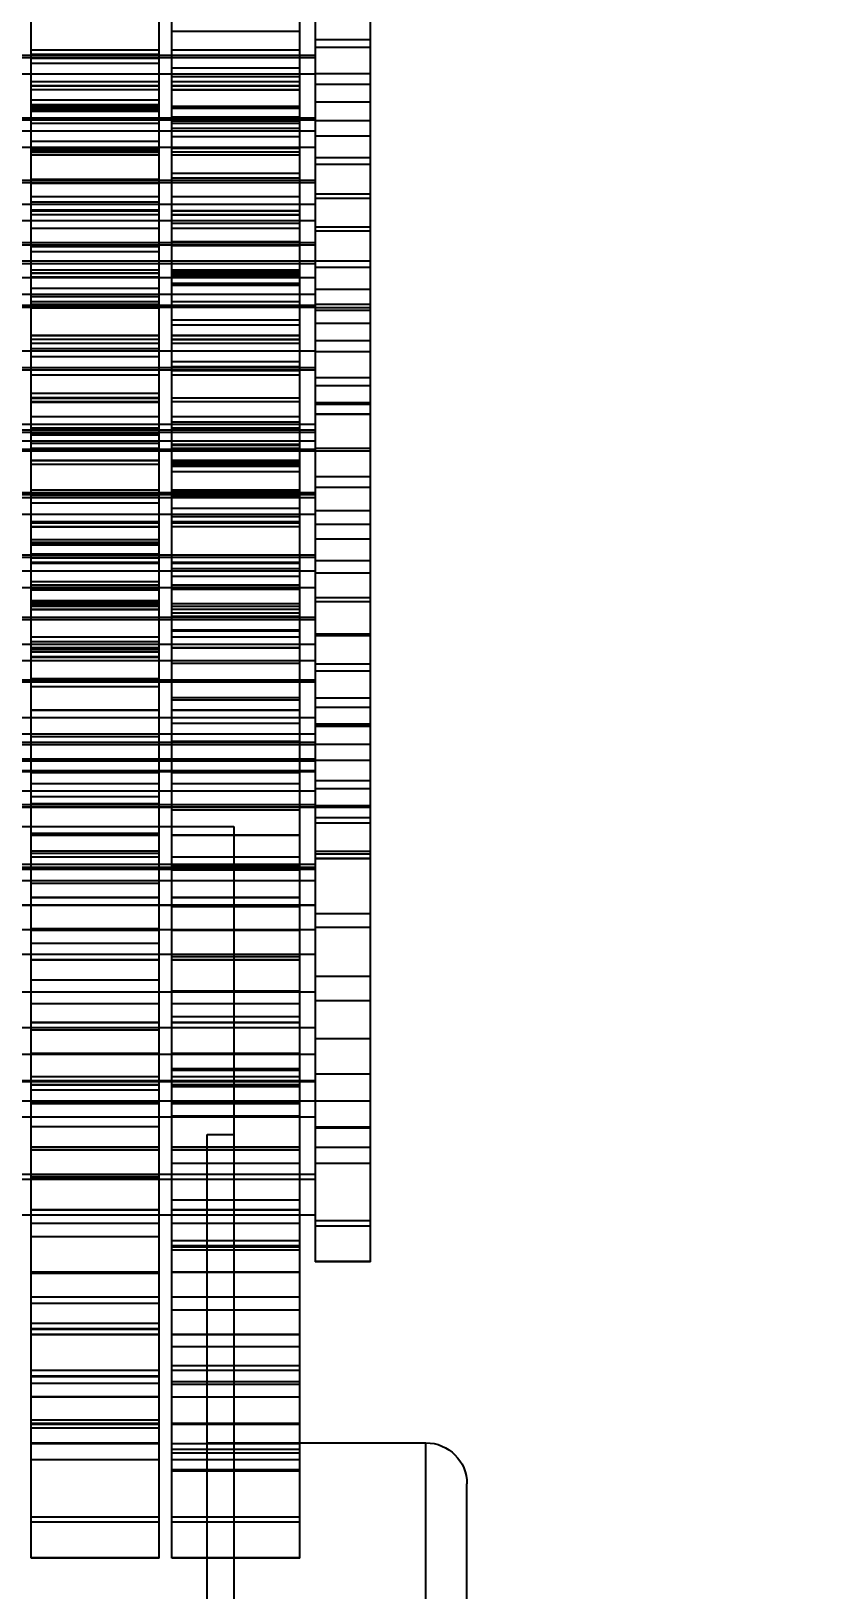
# Model space of a CAD drawing. Header units: metres. Extents: x 0 to 63075, y 0 to 44550.
# Drawn here: x 37054 to 37063.44, y 17355.04 to 17373.58 of the extents above; entities that cross this region are included whole.
import ezdxf

# ---------------------------------------------------------------- set-up
doc = ezdxf.new("R2010")
doc.units = ezdxf.units.M
doc.header["$LTSCALE"] = 75
doc.linetypes.add('HIDDEN2', pattern=[4.7625, 3.175, -1.5875])
doc.layers.add('SDM', color=7, linetype='Continuous')
doc.layers.add('ST1', color=7, linetype='HIDDEN2')
doc.styles.add('ROMANS', font='ROMANS.SHX')
doc.dimstyles.new('75___1-75', dxfattribs={"dimscale": 75, "dimtxt": 2.5, "dimasz": 2, "dimexe": 1.5, "dimexo": 1, "dimgap": 0.5, "dimtad": 1, "dimdec": 0, "dimzin": 12, "dimtxsty": 'ROMANS', "dimcen": 0, "dimclrd": 256, "dimclre": 256, "dimclrt": 3, "dimazin": 3, "dimtfac": 1, "dimtdec": 0, "dimtmove": 0, "dimatfit": 0, "dimfxl": 1, "dimlwd": -1, "dimlwe": -1, "dimarcsym": 0})

# ---------------------------------------------------------------- blocks, each defined once
blk = doc.blocks.new('*D34')
at = {"layer": 'Defpoints', "color": 0, "transparency": 16777216}
for p in [(33418.742, 17728.439), (37150.032, 17728.439), (37007.795, 17285.374)]:
    blk.add_point(p, dxfattribs=at)
at = {"layer": 'SDM', "transparency": 16777216}
for p, q in [((33418.742, 17878.439), (33418.742, 18585.582)), ((37075.032, 17728.439), (33306.242, 17728.439)), ((33418.742, 17285.374), (33418.742, 17728.439)), ((36932.795, 17285.374), (33306.242, 17285.374)), ((33418.742, 17135.374), (33418.742, 16985.374))]:
    blk.add_line(p, q, dxfattribs=at)
for points in [[(33393.742, 17878.439), (33443.742, 17878.439), (33418.742, 17728.439)], [(33393.742, 17135.374), (33443.742, 17135.374), (33418.742, 17285.374)]]:
    blk.add_solid(points, dxfattribs=at)
at = {"layer": 'SDM', "color": 3, "transparency": 16777216, "insert": (33287.492, 18307.01), "char_height": 187.5, "attachment_point": 5, "rotation": 90, "style": 'ROMANS'}
blk.add_mtext('443', dxfattribs=at)
blk = doc.blocks.new('A$C542b401d')
at = {"layer": 'ST1'}
for p, q in [((295.843, 1430.542), (295.843, 1434.456)), ((297.363, 1430.542), (297.363, 1434.456)), ((297.515, 1426.601), (297.515, 1434.466)), ((299.035, 1426.601), (299.035, 1434.466)), ((295, 1430.122), (295, 1433.999)), ((295.658, 1433.999), (295.658, 1430.122)), ((295, 1433.34), (295.658, 1433.34)), ((295.843, 1433.436), (297.363, 1433.436)), ((295, 1433.247), (295.658, 1433.247)), ((295.658, 1433.151), (310.157, 1433.151)), ((295.843, 1433.214), (297.363, 1433.214)), ((295.843, 1433.151), (297.363, 1433.151)), ((297.515, 1433.214), (299.035, 1433.214)), ((297.515, 1433.163), (299.035, 1433.163)), ((297.515, 1433.155), (299.035, 1433.155)), ((297.515, 1433.151), (299.035, 1433.151)), ((310.157, 1433.13), (295.658, 1433.13)), ((310.157, 1433.128), (295.658, 1433.128)), ((297.363, 1433.13), (295.843, 1433.13)), ((297.363, 1433.128), (295.843, 1433.128)), ((295.843, 1433), (297.363, 1433)), ((299.035, 1433.13), (297.515, 1433.13)), ((299.035, 1433.128), (297.515, 1433.128)), ((297.515, 1433.116), (299.035, 1433.116)), ((297.515, 1433.059), (299.035, 1433.059)), ((295.658, 1432.939), (295, 1432.939)), ((295.658, 1432.812), (295, 1432.812)), ((295.658, 1432.929), (310.157, 1432.929)), ((295.843, 1432.929), (297.363, 1432.929)), ((297.363, 1432.904), (295.843, 1432.904)), ((297.363, 1432.845), (295.843, 1432.845)), ((295.843, 1432.792), (297.363, 1432.792)), ((295.843, 1432.788), (297.363, 1432.788)), ((297.515, 1432.929), (299.035, 1432.929)), ((299.035, 1432.845), (297.515, 1432.845)), ((299.035, 1432.796), (297.515, 1432.796)), ((297.515, 1432.788), (299.035, 1432.788)), ((295, 1432.597), (295.658, 1432.597)), ((297.363, 1432.748), (295.843, 1432.748)), ((295.843, 1432.741), (297.363, 1432.741)), ((299.035, 1432.748), (297.515, 1432.748)), ((297.515, 1432.744), (299.035, 1432.744)), ((297.515, 1432.623), (299.035, 1432.623)), ((295.658, 1432.408), (310.157, 1432.408)), ((297.363, 1432.548), (295.843, 1432.548)), ((297.363, 1432.526), (295.843, 1432.526)), ((295.843, 1432.421), (297.363, 1432.421)), ((295.843, 1432.408), (297.363, 1432.408)), ((297.515, 1432.564), (299.035, 1432.564)), ((299.035, 1432.548), (297.515, 1432.548)), ((297.515, 1432.529), (299.035, 1432.529)), ((299.035, 1432.526), (297.515, 1432.526)), ((297.515, 1432.509), (299.035, 1432.509)), ((297.515, 1432.507), (299.035, 1432.507)), ((297.515, 1432.487), (299.035, 1432.487)), ((297.515, 1432.408), (299.035, 1432.408)), ((295, 1432.375), (295.658, 1432.375)), ((310.157, 1432.386), (295.658, 1432.386)), ((310.157, 1432.258), (295.658, 1432.258)), ((297.363, 1432.386), (295.843, 1432.386)), ((295.843, 1432.373), (297.363, 1432.373)), ((295.843, 1432.342), (297.363, 1432.342)), ((295.843, 1432.283), (297.363, 1432.283)), ((297.363, 1432.258), (295.843, 1432.258)), ((299.035, 1432.386), (297.515, 1432.386)), ((297.515, 1432.342), (299.035, 1432.342)), ((299.035, 1432.258), (297.515, 1432.258)), ((295.658, 1432.197), (295, 1432.197)), ((295.658, 1432.057), (310.157, 1432.057)), ((295.843, 1432.187), (297.363, 1432.187)), ((295.843, 1432.057), (297.363, 1432.057)), ((297.363, 1432.053), (295.843, 1432.053)), ((295.843, 1432.046), (297.363, 1432.046)), ((297.515, 1432.128), (299.035, 1432.128)), ((297.515, 1432.057), (299.035, 1432.057)), ((297.515, 1432.05), (299.035, 1432.05)), ((297.515, 1432.046), (299.035, 1432.046)), ((295.658, 1431.94), (295, 1431.94)), ((295, 1431.855), (295.658, 1431.855)), ((297.363, 1432.006), (295.843, 1432.006)), ((295.843, 1432.002), (297.363, 1432.002)), ((297.363, 1431.973), (295.843, 1431.973)), ((299.035, 1432.032), (297.515, 1432.032)), ((299.035, 1432.006), (297.515, 1432.006)), ((297.515, 1431.998), (299.035, 1431.998)), ((299.035, 1431.973), (297.515, 1431.973)), ((295.658, 1431.666), (310.157, 1431.666)), ((295.843, 1431.751), (297.363, 1431.751)), ((295.843, 1431.692), (297.363, 1431.692)), ((295.843, 1431.666), (297.363, 1431.666)), ((297.515, 1431.678), (299.035, 1431.678)), ((297.515, 1431.666), (299.035, 1431.666)), ((295, 1431.503), (295.658, 1431.503)), ((310.157, 1431.643), (295.658, 1431.643)), ((297.363, 1431.643), (295.843, 1431.643)), ((299.035, 1431.643), (297.515, 1431.643)), ((297.515, 1431.631), (299.035, 1431.631)), ((295.658, 1431.454), (295, 1431.454)), ((310.157, 1431.386), (295.658, 1431.386)), ((295.843, 1431.47), (297.363, 1431.47)), ((297.363, 1431.386), (295.843, 1431.386)), ((295.843, 1431.307), (297.363, 1431.307)), ((295.843, 1431.303), (297.363, 1431.303)), ((297.515, 1431.47), (299.035, 1431.47)), ((297.515, 1431.41), (299.035, 1431.41)), ((299.035, 1431.386), (297.515, 1431.386)), ((297.515, 1431.315), (299.035, 1431.315)), ((299.035, 1431.311), (297.515, 1431.311)), ((297.515, 1431.303), (299.035, 1431.303)), ((295, 1431.112), (295.658, 1431.112)), ((295.658, 1431.185), (310.157, 1431.185)), ((297.363, 1431.263), (295.843, 1431.263)), ((295.843, 1431.256), (297.363, 1431.256)), ((295.843, 1431.255), (297.363, 1431.255)), ((295.843, 1431.185), (297.363, 1431.185)), ((297.363, 1431.16), (295.843, 1431.16)), ((299.035, 1431.263), (297.515, 1431.263)), ((297.515, 1431.259), (299.035, 1431.259)), ((297.515, 1431.185), (299.035, 1431.185)), ((295.658, 1431.068), (295, 1431.068)), ((295.658, 1430.923), (310.157, 1430.923)), ((297.363, 1431.101), (295.843, 1431.101)), ((295.843, 1430.936), (297.363, 1430.936)), ((295.843, 1430.923), (297.363, 1430.923)), ((299.035, 1431.101), (297.515, 1431.101)), ((297.515, 1430.923), (299.035, 1430.923)), ((310.157, 1430.901), (295.658, 1430.901)), ((297.363, 1430.901), (295.843, 1430.901)), ((295.843, 1430.888), (297.363, 1430.888)), ((299.035, 1430.901), (297.515, 1430.901)), ((297.515, 1430.879), (299.035, 1430.879)), ((297.515, 1430.819), (299.035, 1430.819)), ((295.658, 1430.712), (295, 1430.712)), ((295, 1430.631), (295.658, 1430.631)), ((295.658, 1430.706), (310.157, 1430.706)), ((295.658, 1430.676), (310.157, 1430.676)), ((295.843, 1430.706), (297.363, 1430.706)), ((295.843, 1430.676), (297.363, 1430.676)), ((295.843, 1430.598), (297.363, 1430.598)), ((295.843, 1430.577), (297.363, 1430.577)), ((297.363, 1430.568), (295.843, 1430.568)), ((295.843, 1430.561), (297.363, 1430.561)), ((297.515, 1430.706), (299.035, 1430.706)), ((297.515, 1430.676), (299.035, 1430.676)), ((297.515, 1430.598), (299.035, 1430.598)), ((297.515, 1430.565), (299.035, 1430.565)), ((297.515, 1430.561), (299.035, 1430.561)), ((295, 1430.37), (295.658, 1430.37)), ((310.157, 1430.514), (295.658, 1430.514)), ((295.843, 1430.542), (297.363, 1430.542)), ((295.843, 1426.601), (295.843, 1430.542)), ((295.843, 1430.538), (297.363, 1430.538)), ((297.363, 1430.521), (295.843, 1430.521)), ((295.843, 1430.517), (297.363, 1430.517)), ((297.363, 1430.514), (295.843, 1430.514)), ((295.843, 1430.443), (297.363, 1430.443)), ((295.843, 1430.437), (297.363, 1430.437)), ((295.843, 1430.419), (297.363, 1430.419)), ((297.363, 1426.601), (297.363, 1430.542)), ((299.035, 1430.521), (297.515, 1430.521)), ((299.035, 1430.514), (297.515, 1430.514)), ((297.515, 1430.513), (299.035, 1430.513)), ((297.515, 1430.383), (299.035, 1430.383)), ((295.658, 1430.195), (295, 1430.195)), ((295.658, 1430.312), (310.157, 1430.312)), ((295.658, 1430.181), (310.157, 1430.181)), ((295.843, 1430.312), (297.363, 1430.312)), ((297.363, 1430.228), (295.843, 1430.228)), ((295.843, 1430.181), (297.363, 1430.181)), ((297.515, 1430.312), (299.035, 1430.312)), ((299.035, 1430.288), (297.515, 1430.288)), ((299.035, 1430.228), (297.515, 1430.228)), ((297.515, 1430.193), (299.035, 1430.193)), ((297.515, 1430.181), (299.035, 1430.181)), ((295, 1430.153), (295.658, 1430.153)), ((295, 1429.323), (295, 1430.122)), ((295, 1430.122), (295.658, 1430.122)), ((310.157, 1430.158), (295.658, 1430.158)), ((295.658, 1430.122), (295.658, 1429.323)), ((297.363, 1430.158), (295.843, 1430.158)), ((295.843, 1430.007), (297.363, 1430.007)), ((299.035, 1430.158), (297.515, 1430.158)), ((297.515, 1430.146), (299.035, 1430.146)), ((295.658, 1429.969), (295, 1429.969)), ((295.843, 1429.947), (297.363, 1429.947)), ((295.843, 1429.822), (297.363, 1429.822)), ((295.843, 1429.818), (297.363, 1429.818)), ((299.035, 1429.826), (297.515, 1429.826)), ((297.515, 1429.818), (299.035, 1429.818)), ((295, 1429.759), (295.658, 1429.759)), ((295, 1429.627), (295.658, 1429.627)), ((310.157, 1429.642), (295.658, 1429.642)), ((297.363, 1429.778), (295.843, 1429.778)), ((295.843, 1429.771), (297.363, 1429.771)), ((295.843, 1429.726), (297.363, 1429.726)), ((297.363, 1429.642), (295.843, 1429.642)), ((299.035, 1429.778), (297.515, 1429.778)), ((297.515, 1429.774), (299.035, 1429.774)), ((297.515, 1429.726), (299.035, 1429.726)), ((297.515, 1429.666), (299.035, 1429.666)), ((299.035, 1429.642), (297.515, 1429.642)), ((295.658, 1429.44), (310.157, 1429.44)), ((295.658, 1429.438), (310.157, 1429.438)), ((295.843, 1429.511), (297.363, 1429.511)), ((295.843, 1429.451), (297.363, 1429.451)), ((295.843, 1429.44), (297.363, 1429.44)), ((295.843, 1429.438), (297.363, 1429.438)), ((297.515, 1429.571), (299.035, 1429.571)), ((297.515, 1429.44), (299.035, 1429.44)), ((297.515, 1429.438), (299.035, 1429.438)), ((295, 1429.005), (295, 1429.323)), ((295.658, 1429.323), (295, 1429.323)), ((310.157, 1429.416), (295.658, 1429.416)), ((295.658, 1429.323), (295.658, 1429.005)), ((297.363, 1429.416), (295.843, 1429.416)), ((297.363, 1429.416), (295.843, 1429.416)), ((295.843, 1429.403), (297.363, 1429.403)), ((297.363, 1429.356), (295.843, 1429.356)), ((299.035, 1429.416), (297.515, 1429.416)), ((299.035, 1429.356), (297.515, 1429.356)), ((295.658, 1429.227), (295, 1429.227)), ((297.363, 1429.083), (295.843, 1429.083)), ((295.843, 1429.076), (297.363, 1429.076)), ((297.515, 1429.135), (299.035, 1429.135)), ((297.515, 1429.08), (299.035, 1429.08)), ((297.515, 1429.076), (299.035, 1429.076)), ((297.515, 1429.075), (299.035, 1429.075)), ((295.658, 1429.026), (295, 1429.026)), ((295, 1427.326), (295, 1429.005)), ((295.658, 1429.005), (295, 1429.005)), ((295, 1428.887), (295.658, 1428.887)), ((295, 1428.885), (295.658, 1428.885)), ((295.658, 1429.005), (295.658, 1427.326)), ((297.363, 1429.036), (295.843, 1429.036)), ((295.843, 1429.032), (297.363, 1429.032)), ((299.035, 1429.036), (297.515, 1429.036)), ((297.515, 1429.028), (299.035, 1429.028)), ((310.157, 1428.77), (295.658, 1428.77)), ((295.843, 1428.854), (297.363, 1428.854)), ((295.843, 1428.794), (297.363, 1428.794)), ((297.363, 1428.77), (295.843, 1428.77)), ((297.363, 1428.726), (295.843, 1428.726)), ((297.363, 1428.714), (295.843, 1428.714)), ((295.843, 1428.699), (297.363, 1428.699)), ((297.515, 1428.854), (299.035, 1428.854)), ((299.035, 1428.77), (297.515, 1428.77)), ((299.035, 1428.726), (297.515, 1428.726)), ((299.035, 1428.714), (297.515, 1428.714)), ((297.515, 1428.708), (299.035, 1428.708)), ((295.658, 1428.696), (310.157, 1428.696)), ((310.157, 1428.673), (295.658, 1428.673)), ((295.658, 1428.568), (310.157, 1428.568)), ((295.843, 1428.696), (297.363, 1428.696)), ((297.363, 1428.673), (295.843, 1428.673)), ((295.843, 1428.568), (297.363, 1428.568)), ((295.843, 1428.526), (297.363, 1428.526)), ((295.843, 1428.513), (297.363, 1428.513)), ((297.515, 1428.696), (299.035, 1428.696)), ((299.035, 1428.673), (297.515, 1428.673)), ((297.515, 1428.661), (299.035, 1428.661)), ((297.515, 1428.639), (299.035, 1428.639)), ((297.515, 1428.568), (299.035, 1428.568)), ((299.035, 1428.544), (297.515, 1428.544)), ((295.658, 1428.484), (295, 1428.484)), ((295.658, 1428.451), (295, 1428.451)), ((310.157, 1428.473), (295.658, 1428.473)), ((310.157, 1428.451), (295.658, 1428.451)), ((297.363, 1428.484), (295.843, 1428.484)), ((297.363, 1428.473), (295.843, 1428.473)), ((297.363, 1428.451), (295.843, 1428.451)), ((295.843, 1428.337), (297.363, 1428.337)), ((295.843, 1428.333), (297.363, 1428.333)), ((295.843, 1428.326), (297.363, 1428.326)), ((299.035, 1428.484), (297.515, 1428.484)), ((299.035, 1428.473), (297.515, 1428.473)), ((299.035, 1428.451), (297.515, 1428.451)), ((299.035, 1428.341), (297.515, 1428.341)), ((297.515, 1428.333), (299.035, 1428.333)), ((295, 1428.142), (295.658, 1428.142)), ((295.843, 1428.312), (297.363, 1428.312)), ((297.363, 1428.293), (295.843, 1428.293)), ((295.843, 1428.286), (297.363, 1428.286)), ((295.843, 1428.263), (297.363, 1428.263)), ((295.843, 1428.203), (297.363, 1428.203)), ((299.035, 1428.293), (297.515, 1428.293)), ((297.515, 1428.289), (299.035, 1428.289)), ((295, 1428.015), (295.658, 1428.015)), ((295.843, 1427.982), (297.363, 1427.982)), ((295.843, 1427.966), (297.363, 1427.966)), ((297.515, 1427.982), (299.035, 1427.982)), ((295.658, 1427.953), (310.157, 1427.953)), ((310.157, 1427.931), (295.658, 1427.931)), ((310.157, 1427.898), (295.658, 1427.898)), ((295.843, 1427.953), (297.363, 1427.953)), ((297.363, 1427.931), (295.843, 1427.931)), ((295.843, 1427.918), (297.363, 1427.918)), ((297.363, 1427.898), (295.843, 1427.898)), ((297.515, 1427.953), (299.035, 1427.953)), ((299.035, 1427.931), (297.515, 1427.931)), ((297.515, 1427.922), (299.035, 1427.922)), ((299.035, 1427.898), (297.515, 1427.898)), ((297.515, 1427.827), (299.035, 1427.827)), ((295.658, 1427.742), (295, 1427.742)), ((295.658, 1427.696), (310.157, 1427.696)), ((295.843, 1427.767), (297.363, 1427.767)), ((295.843, 1427.696), (297.363, 1427.696)), ((297.363, 1427.672), (295.843, 1427.672)), ((297.363, 1427.612), (295.843, 1427.612)), ((297.363, 1427.598), (295.843, 1427.598)), ((295.843, 1427.591), (297.363, 1427.591)), ((297.515, 1427.696), (299.035, 1427.696)), ((299.035, 1427.612), (297.515, 1427.612)), ((297.515, 1427.595), (299.035, 1427.595)), ((297.515, 1427.591), (299.035, 1427.591)), ((295.658, 1427.579), (295, 1427.579)), ((295, 1427.4), (295.658, 1427.4)), ((297.363, 1427.551), (295.843, 1427.551)), ((295.843, 1427.547), (297.363, 1427.547)), ((299.035, 1427.551), (297.515, 1427.551)), ((297.515, 1427.543), (299.035, 1427.543)), ((295, 1424.208), (295, 1427.326)), ((295.658, 1427.326), (295.658, 1424.208)), ((297.515, 1427.391), (299.035, 1427.391)), ((297.515, 1427.363), (299.035, 1427.363)), ((297.515, 1427.354), (299.035, 1427.354)), ((297.515, 1427.331), (299.035, 1427.331)), ((297.515, 1427.223), (299.035, 1427.223)), ((295, 1427.143), (295.658, 1427.143)), ((295.658, 1427.211), (310.157, 1427.211)), ((310.157, 1427.188), (295.658, 1427.188)), ((295.843, 1427.211), (297.363, 1427.211)), ((297.363, 1427.188), (295.843, 1427.188)), ((297.363, 1427.127), (295.843, 1427.127)), ((297.363, 1427.125), (295.843, 1427.125)), ((295.843, 1427.11), (297.363, 1427.11)), ((295.843, 1427.05), (297.363, 1427.05)), ((297.515, 1427.211), (299.035, 1427.211)), ((299.035, 1427.188), (297.515, 1427.188)), ((297.515, 1427.176), (299.035, 1427.176)), ((299.035, 1427.127), (297.515, 1427.127)), ((299.035, 1427.125), (297.515, 1427.125)), ((297.515, 1427.11), (299.035, 1427.11)), ((295.658, 1426.999), (295, 1426.999)), ((310.157, 1427.026), (295.658, 1427.026)), ((297.363, 1427.026), (295.843, 1427.026)), ((295.843, 1426.955), (297.363, 1426.955)), ((295.843, 1426.852), (297.363, 1426.852)), ((295.843, 1426.848), (297.363, 1426.848)), ((299.035, 1427.026), (297.515, 1427.026)), ((297.515, 1426.895), (299.035, 1426.895)), ((299.035, 1426.856), (297.515, 1426.856)), ((297.515, 1426.848), (299.035, 1426.848)), ((295.658, 1426.707), (295, 1426.707)), ((295.658, 1426.824), (310.157, 1426.824)), ((295.843, 1426.824), (297.363, 1426.824)), ((295.843, 1426.801), (297.363, 1426.801)), ((297.515, 1426.824), (299.035, 1426.824)), ((297.515, 1426.804), (299.035, 1426.804)), ((299.035, 1426.8), (297.515, 1426.8)), ((299.035, 1426.67), (297.515, 1426.67)), ((295, 1426.657), (295.658, 1426.657)), ((295.843, 1426.631), (297.363, 1426.631)), ((295.843, 1420.686), (295.843, 1426.601)), ((295.843, 1426.601), (297.363, 1426.601)), ((295.843, 1426.563), (297.363, 1426.563)), ((295.843, 1426.519), (297.363, 1426.519)), ((295.843, 1426.519), (297.363, 1426.519)), ((295.843, 1426.481), (297.363, 1426.481)), ((297.363, 1420.686), (297.363, 1426.601)), ((297.515, 1426.651), (299.035, 1426.651)), ((299.035, 1426.64), (297.515, 1426.64)), ((297.515, 1426.631), (299.035, 1426.631)), ((297.515, 1426.621), (299.035, 1426.621)), ((297.515, 1423.663), (297.515, 1426.601)), ((297.515, 1426.601), (299.035, 1426.601)), ((297.515, 1426.563), (299.035, 1426.563)), ((297.515, 1426.559), (299.035, 1426.559)), ((299.035, 1423.663), (299.035, 1426.601)), ((295.658, 1426.468), (310.157, 1426.468)), ((310.157, 1426.446), (295.658, 1426.446)), ((295.843, 1426.468), (297.363, 1426.468)), ((297.363, 1426.446), (295.843, 1426.446)), ((295.843, 1426.32), (297.363, 1426.32)), ((295.843, 1426.307), (297.363, 1426.307)), ((297.515, 1426.468), (299.035, 1426.468)), ((299.035, 1426.446), (297.515, 1426.446)), ((295, 1426.271), (295.658, 1426.271)), ((295.658, 1426.257), (295, 1426.257)), ((310.157, 1426.153), (295.658, 1426.153)), ((295.843, 1426.237), (297.363, 1426.237)), ((297.363, 1426.153), (295.843, 1426.153)), ((297.363, 1426.113), (295.843, 1426.113)), ((295.843, 1426.106), (297.363, 1426.106)), ((297.515, 1426.237), (299.035, 1426.237)), ((297.515, 1426.178), (299.035, 1426.178)), ((299.035, 1426.153), (297.515, 1426.153)), ((297.515, 1426.11), (299.035, 1426.11)), ((297.515, 1426.106), (299.035, 1426.106)), ((295.658, 1425.952), (310.157, 1425.952)), ((295.843, 1425.952), (297.363, 1425.952)), ((297.363, 1425.928), (295.843, 1425.928)), ((297.515, 1426.083), (299.035, 1426.083)), ((297.515, 1426.058), (299.035, 1426.058)), ((297.515, 1426), (299.035, 1426)), ((297.515, 1425.994), (299.035, 1425.994)), ((297.515, 1425.952), (299.035, 1425.952)), ((295, 1425.915), (295.658, 1425.915)), ((295.658, 1425.835), (295, 1425.835)), ((297.515, 1425.738), (299.035, 1425.738)), ((295.658, 1425.726), (310.157, 1425.726)), ((310.157, 1425.703), (295.658, 1425.703)), ((295.843, 1425.726), (297.363, 1425.726)), ((297.363, 1425.703), (295.843, 1425.703)), ((297.515, 1425.726), (299.035, 1425.726)), ((299.035, 1425.703), (297.515, 1425.703)), ((297.515, 1425.646), (299.035, 1425.646)), ((295.658, 1425.514), (295, 1425.514)), ((295, 1425.398), (295.658, 1425.398)), ((295.843, 1425.514), (297.363, 1425.514)), ((295.843, 1425.487), (297.363, 1425.487)), ((295.843, 1425.367), (297.363, 1425.367)), ((295.843, 1425.365), (297.363, 1425.365)), ((295.843, 1425.363), (297.363, 1425.363)), ((299.035, 1425.371), (297.515, 1425.371)), ((297.515, 1425.365), (299.035, 1425.365)), ((297.515, 1425.363), (299.035, 1425.363)), ((295.658, 1425.204), (295, 1425.204)), ((295.658, 1425.192), (295, 1425.192)), ((310.157, 1425.281), (295.658, 1425.281)), ((297.363, 1425.281), (295.843, 1425.281)), ((295.843, 1425.21), (297.363, 1425.21)), ((299.035, 1425.281), (297.515, 1425.281)), ((295, 1425.172), (295.658, 1425.172)), ((295.658, 1425.08), (310.157, 1425.08)), ((295.843, 1425.08), (297.363, 1425.08)), ((295.843, 1424.996), (297.363, 1424.996)), ((297.515, 1425.08), (299.035, 1425.08)), ((299.035, 1425.056), (297.515, 1425.056)), ((295.658, 1424.963), (295, 1424.963)), ((295.658, 1424.983), (310.157, 1424.983)), ((310.157, 1424.961), (295.658, 1424.961)), ((295.843, 1424.983), (297.363, 1424.983)), ((297.363, 1424.961), (295.843, 1424.961)), ((297.515, 1424.983), (299.035, 1424.983)), ((299.035, 1424.961), (297.515, 1424.961)), ((295.658, 1424.772), (295, 1424.772)), ((295.658, 1424.783), (310.157, 1424.783)), ((295.658, 1424.761), (310.157, 1424.761)), ((310.157, 1424.651), (295.658, 1424.651)), ((310.157, 1424.639), (295.658, 1424.639)), ((295.843, 1424.783), (297.363, 1424.783)), ((295.843, 1424.774), (297.363, 1424.774)), ((295.843, 1424.761), (297.363, 1424.761)), ((297.363, 1424.651), (295.843, 1424.651)), ((297.363, 1424.639), (295.843, 1424.639)), ((297.363, 1424.628), (295.843, 1424.628)), ((295.843, 1424.621), (297.363, 1424.621)), ((297.515, 1424.783), (299.035, 1424.783)), ((297.515, 1424.761), (299.035, 1424.761)), ((299.035, 1424.651), (297.515, 1424.651)), ((299.035, 1424.639), (297.515, 1424.639)), ((297.515, 1424.625), (299.035, 1424.625)), ((297.515, 1424.621), (299.035, 1424.621)), ((295, 1424.526), (295.658, 1424.526)), ((295.843, 1424.493), (297.363, 1424.493)), ((297.515, 1424.493), (299.035, 1424.493)), ((295, 1424.43), (295.658, 1424.43)), ((310.157, 1424.409), (295.658, 1424.409)), ((297.363, 1424.409), (295.843, 1424.409)), ((299.035, 1424.409), (297.515, 1424.409)), ((297.515, 1424.338), (299.035, 1424.338)), ((297.515, 1424.253), (299.035, 1424.253)), ((295, 1424.229), (295.658, 1424.229)), ((295, 1423.514), (295, 1424.208)), ((295, 1424.208), (295.658, 1424.208)), ((295.658, 1424.091), (295, 1424.091)), ((295.658, 1424.241), (310.157, 1424.241)), ((310.157, 1424.218), (295.658, 1424.218)), ((295.658, 1424.208), (295.658, 1420.395)), ((295.658, 1424.208), (310.157, 1424.208)), ((295.843, 1424.241), (297.363, 1424.241)), ((297.363, 1424.218), (295.843, 1424.218)), ((295.843, 1424.208), (297.363, 1424.208)), ((297.363, 1424.183), (295.843, 1424.183)), ((297.515, 1424.241), (299.035, 1424.241)), ((299.035, 1424.218), (297.515, 1424.218)), ((297.515, 1424.208), (299.035, 1424.208)), ((295.658, 1424.029), (295, 1424.029)), ((295.843, 1423.882), (297.363, 1423.882)), ((295.843, 1423.878), (297.363, 1423.878)), ((296.625, 1423.984), (296.625, 1394.546)), ((299.395, 1423.984), (296.625, 1423.984)), ((297.515, 1423.902), (299.035, 1423.902)), ((299.035, 1423.886), (297.515, 1423.886)), ((297.515, 1423.878), (299.035, 1423.878)), ((295, 1423.687), (295.658, 1423.687)), ((295, 1423.654), (295.658, 1423.654)), ((295.658, 1423.606), (295, 1423.606)), ((295.658, 1423.604), (295, 1423.604)), ((295, 1420.395), (295, 1423.514)), ((310.157, 1423.537), (295.658, 1423.537)), ((295.843, 1423.621), (297.363, 1423.621)), ((297.363, 1423.537), (295.843, 1423.537)), ((295.843, 1423.511), (297.363, 1423.511)), ((297.515, 1423.689), (299.035, 1423.689)), ((297.515, 1423.663), (299.035, 1423.663)), ((297.515, 1420.686), (297.515, 1423.663)), ((297.515, 1423.621), (299.035, 1423.621)), ((299.035, 1423.537), (297.515, 1423.537)), ((299.035, 1420.686), (299.035, 1423.663)), ((295.658, 1423.498), (310.157, 1423.498)), ((310.157, 1423.476), (295.658, 1423.476)), ((295.658, 1423.336), (310.157, 1423.336)), ((295.843, 1423.498), (297.363, 1423.498)), ((297.363, 1423.476), (295.843, 1423.476)), ((295.843, 1423.466), (297.363, 1423.466)), ((295.843, 1423.336), (297.363, 1423.336)), ((297.515, 1423.498), (299.035, 1423.498)), ((299.035, 1423.476), (297.515, 1423.476)), ((297.515, 1423.336), (299.035, 1423.336)), ((297.363, 1423.143), (295.843, 1423.143)), ((299.035, 1423.311), (297.515, 1423.311)), ((297.515, 1423.14), (299.035, 1423.14)), ((310.157, 1423.052), (295.658, 1423.052)), ((310.157, 1423.05), (295.658, 1423.05)), ((295.843, 1423.136), (297.363, 1423.136)), ((297.363, 1423.052), (295.843, 1423.052)), ((297.363, 1423.05), (295.843, 1423.05)), ((295.843, 1423.03), (297.363, 1423.03)), ((297.515, 1423.136), (299.035, 1423.136)), ((299.035, 1423.052), (297.515, 1423.052)), ((299.035, 1423.05), (297.515, 1423.05)), ((295, 1422.945), (295.658, 1422.945)), ((295, 1422.782), (295.658, 1422.782)), ((297.515, 1422.768), (299.035, 1422.768)), ((295.658, 1422.756), (310.157, 1422.756)), ((295.843, 1422.756), (297.363, 1422.756)), ((295.843, 1422.749), (297.363, 1422.749)), ((297.515, 1422.756), (299.035, 1422.756)), ((297.515, 1422.749), (299.035, 1422.749)), ((297.515, 1422.594), (299.035, 1422.594)), ((295.658, 1422.463), (310.157, 1422.463)), ((295.843, 1422.463), (297.363, 1422.463)), ((297.363, 1422.439), (295.843, 1422.439)), ((295.843, 1422.397), (297.363, 1422.397)), ((297.515, 1422.463), (299.035, 1422.463)), ((299.035, 1422.401), (297.515, 1422.401)), ((295.843, 1422.393), (297.363, 1422.393)), ((297.515, 1422.393), (299.035, 1422.393)), ((295, 1422.202), (295.658, 1422.202)), ((295.843, 1422.026), (297.363, 1422.026)), ((297.515, 1422.158), (299.035, 1422.158)), ((295, 1421.91), (295.658, 1421.91)), ((295.658, 1422.013), (310.157, 1422.013)), ((295.843, 1422.013), (297.363, 1422.013)), ((295.843, 1421.877), (297.363, 1421.877)), ((297.515, 1422.013), (299.035, 1422.013)), ((297.515, 1421.877), (299.035, 1421.877)), ((295.843, 1421.722), (297.363, 1421.722)), ((297.363, 1421.658), (295.843, 1421.658)), ((297.515, 1421.655), (299.035, 1421.655)), ((295.658, 1421.591), (310.157, 1421.591)), ((295.843, 1421.651), (297.363, 1421.651)), ((295.843, 1421.591), (297.363, 1421.591)), ((297.515, 1421.651), (299.035, 1421.651)), ((297.515, 1421.591), (299.035, 1421.591)), ((299.035, 1421.567), (297.515, 1421.567)), ((295, 1421.46), (295.658, 1421.46)), ((295.843, 1421.286), (297.363, 1421.286)), ((297.515, 1421.283), (299.035, 1421.283)), ((295.658, 1421.271), (310.157, 1421.271)), ((295.843, 1421.271), (297.363, 1421.271)), ((297.363, 1421.107), (295.843, 1421.107)), ((297.515, 1421.271), (299.035, 1421.271)), ((295, 1421.038), (295.658, 1421.038)), ((295.658, 1420.961), (310.157, 1420.961)), ((295.658, 1420.949), (310.157, 1420.949)), ((297.363, 1421.088), (295.843, 1421.088)), ((295.843, 1421.005), (297.363, 1421.005)), ((295.843, 1420.961), (297.363, 1420.961)), ((295.843, 1420.949), (297.363, 1420.949)), ((295.843, 1420.912), (297.363, 1420.912)), ((297.515, 1421.005), (299.035, 1421.005)), ((297.515, 1420.961), (299.035, 1420.961)), ((297.515, 1420.949), (299.035, 1420.949)), ((299.035, 1420.916), (297.515, 1420.916)), ((295.843, 1420.908), (297.363, 1420.908)), ((295.843, 1420.907), (297.363, 1420.907)), ((295.843, 1420.887), (297.363, 1420.887)), ((297.515, 1420.908), (299.035, 1420.908)), ((297.515, 1420.85), (299.035, 1420.85)), ((295, 1420.717), (295.658, 1420.717)), ((295.658, 1420.719), (310.157, 1420.719)), ((295.843, 1420.719), (297.363, 1420.719)), ((295.843, 1420.708), (297.363, 1420.708)), ((297.363, 1420.695), (295.843, 1420.695)), ((295.843, 1418.981), (295.843, 1420.686)), ((295.843, 1420.686), (297.363, 1420.686)), ((297.363, 1418.981), (297.363, 1420.686)), ((297.515, 1416.874), (297.515, 1420.719)), ((297.515, 1420.719), (299.035, 1420.719)), ((297.515, 1420.708), (299.035, 1420.708)), ((297.515, 1420.686), (299.035, 1420.686)), ((299.035, 1416.874), (299.035, 1420.686)), ((295, 1420.407), (295.658, 1420.407)), ((295, 1418.807), (295, 1420.395)), ((295, 1420.395), (295.658, 1420.395)), ((295.658, 1420.528), (310.157, 1420.528)), ((295.658, 1420.395), (295.658, 1418.807)), ((295.843, 1420.541), (297.363, 1420.541)), ((295.843, 1420.528), (297.363, 1420.528)), ((297.515, 1420.528), (299.035, 1420.528)), ((297.515, 1420.414), (299.035, 1420.414)), ((297.363, 1420.174), (295.843, 1420.174)), ((296.944, 1420.32), (296.625, 1420.32)), ((296.944, 1396.401), (296.944, 1420.32)), ((295, 1420.166), (295.658, 1420.166)), ((295.843, 1420.166), (297.363, 1420.166)), ((295.843, 1420.133), (297.363, 1420.133)), ((297.515, 1420.17), (299.035, 1420.17)), ((297.515, 1420.166), (299.035, 1420.166)), ((297.515, 1420.133), (299.035, 1420.133)), ((295, 1419.975), (295.658, 1419.975)), ((295.658, 1419.847), (310.157, 1419.847)), ((295.843, 1419.978), (297.363, 1419.978)), ((295.843, 1419.847), (297.363, 1419.847)), ((297.515, 1419.847), (299.035, 1419.847)), ((299.035, 1419.823), (297.515, 1419.823)), ((295.658, 1419.786), (310.157, 1419.786)), ((295.843, 1419.786), (297.363, 1419.786)), ((297.515, 1419.798), (299.035, 1419.798)), ((297.515, 1419.786), (299.035, 1419.786)), ((295.843, 1419.542), (297.363, 1419.542)), ((299.035, 1419.431), (297.515, 1419.431)), ((295, 1419.294), (295.658, 1419.294)), ((295.658, 1419.362), (310.157, 1419.362)), ((295.658, 1419.36), (310.157, 1419.36)), ((295.843, 1419.427), (297.363, 1419.427)), ((295.843, 1419.423), (297.363, 1419.423)), ((295.843, 1419.362), (297.363, 1419.362)), ((295.843, 1419.36), (297.363, 1419.36)), ((295.843, 1419.261), (297.363, 1419.261)), ((297.515, 1419.423), (299.035, 1419.423)), ((297.515, 1419.362), (299.035, 1419.362)), ((297.515, 1419.36), (299.035, 1419.36)), ((297.515, 1419.261), (299.035, 1419.261)), ((295, 1419.232), (295.658, 1419.232)), ((297.515, 1419.106), (299.035, 1419.106)), ((295.843, 1419.056), (297.363, 1419.056)), ((295.843, 1418.996), (297.363, 1418.996)), ((295.843, 1418.981), (297.363, 1418.981)), ((295.843, 1416.874), (295.843, 1418.981)), ((297.363, 1418.951), (295.843, 1418.951)), ((297.363, 1416.874), (297.363, 1418.981)), ((295, 1418.809), (295.658, 1418.809)), ((295, 1418.807), (295.658, 1418.807)), ((297.363, 1418.689), (295.843, 1418.689)), ((295.843, 1418.681), (297.363, 1418.681)), ((297.515, 1418.685), (299.035, 1418.685)), ((297.515, 1418.681), (299.035, 1418.681)), ((297.515, 1418.67), (299.035, 1418.67)), ((295.843, 1418.388), (297.363, 1418.388)), ((297.515, 1418.388), (299.035, 1418.388)), ((295.843, 1418.234), (297.363, 1418.234)), ((297.515, 1418.313), (299.035, 1418.313)), ((299.035, 1418.079), (297.515, 1418.079)), ((299.035, 1418.013), (297.515, 1418.013)), ((299.035, 1418.005), (297.515, 1418.005)), ((299.035, 1417.946), (297.515, 1417.946)), ((295.843, 1417.942), (297.363, 1417.942)), ((295.843, 1417.938), (297.363, 1417.938)), ((295.843, 1417.797), (297.363, 1417.797)), ((297.515, 1417.938), (299.035, 1417.938)), ((295.843, 1417.571), (297.363, 1417.571)), ((295.843, 1417.516), (297.363, 1417.516)), ((297.515, 1417.516), (299.035, 1417.516)), ((297.515, 1417.449), (299.035, 1417.449)), ((297.515, 1417.439), (299.035, 1417.439)), ((297.363, 1417.383), (295.843, 1417.383)), ((297.363, 1417.351), (295.843, 1417.351)), ((297.515, 1417.361), (299.035, 1417.361)), ((295.843, 1417.196), (297.363, 1417.196)), ((297.515, 1417.2), (299.035, 1417.2)), ((297.515, 1417.196), (299.035, 1417.196)), ((295.843, 1416.886), (297.363, 1416.886)), ((295.843, 1415.285), (295.843, 1416.874)), ((295.843, 1416.874), (297.363, 1416.874)), ((297.363, 1415.285), (297.363, 1416.874)), ((297.515, 1416.645), (297.515, 1416.925)), ((297.515, 1416.925), (299.035, 1416.925)), ((297.515, 1416.886), (299.035, 1416.886)), ((297.515, 1416.874), (299.035, 1416.874)), ((299.035, 1416.645), (299.035, 1416.925)), ((294.344, 1404.44), (294.344, 1416.655)), ((294.344, 1398.256), (294.344, 1416.655)), ((296.944, 1416.655), (294.344, 1416.655)), ((297.515, 1416.828), (299.035, 1416.828)), ((297.515, 1416.65), (299.035, 1416.65)), ((295.843, 1416.644), (297.363, 1416.644)), ((295.843, 1416.577), (297.363, 1416.577)), ((295.843, 1416.531), (297.363, 1416.531)), ((297.515, 1416.645), (299.035, 1416.645)), ((297.515, 1415.285), (297.515, 1416.645)), ((297.515, 1416.644), (299.035, 1416.644)), ((299.035, 1415.285), (299.035, 1416.645)), ((295.843, 1416.453), (297.363, 1416.453)), ((295.843, 1416.334), (297.363, 1416.334)), ((295.843, 1416.319), (297.363, 1416.319)), ((297.515, 1416.453), (299.035, 1416.453)), ((293.855, 1398.503), (293.855, 1416.166)), ((295.843, 1415.772), (297.363, 1415.772)), ((297.515, 1415.772), (299.035, 1415.772)), ((295.843, 1415.711), (297.363, 1415.711)), ((297.515, 1415.711), (299.035, 1415.711)), ((295.843, 1415.287), (297.363, 1415.287)), ((295.843, 1415.285), (297.363, 1415.285)), ((297.515, 1415.287), (299.035, 1415.287)), ((297.515, 1415.285), (299.035, 1415.285))]:
    blk.add_line(p, q, dxfattribs=at)
blk.add_arc((294.344, 1416.166), 0.489, 90, 180, dxfattribs=at)

msp = doc.modelspace()

# ---------------------------------------------------------------- block references
at = {"layer": 'SDM', "xscale": -1}
msp.add_blockref('A$C542b401d', (37353.032, 15940.137), dxfattribs=at)

# ---------------------------------------------------------------- dimensions: what is measured, and where the dimension line sits
at = {"layer": 'SDM'}
dim = msp.add_linear_dim(base=(33418.742, 17728.439), p1=(37007.795, 17285.374), p2=(37150.032, 17728.439), angle=90, dimstyle='75___1-75', dxfattribs=at)
dim.commit()
dim.dimension.update_dxf_attribs({"geometry": '*D34', "text_midpoint": (33287.492, 18307.01)})

doc.saveas('drawing.dxf')
